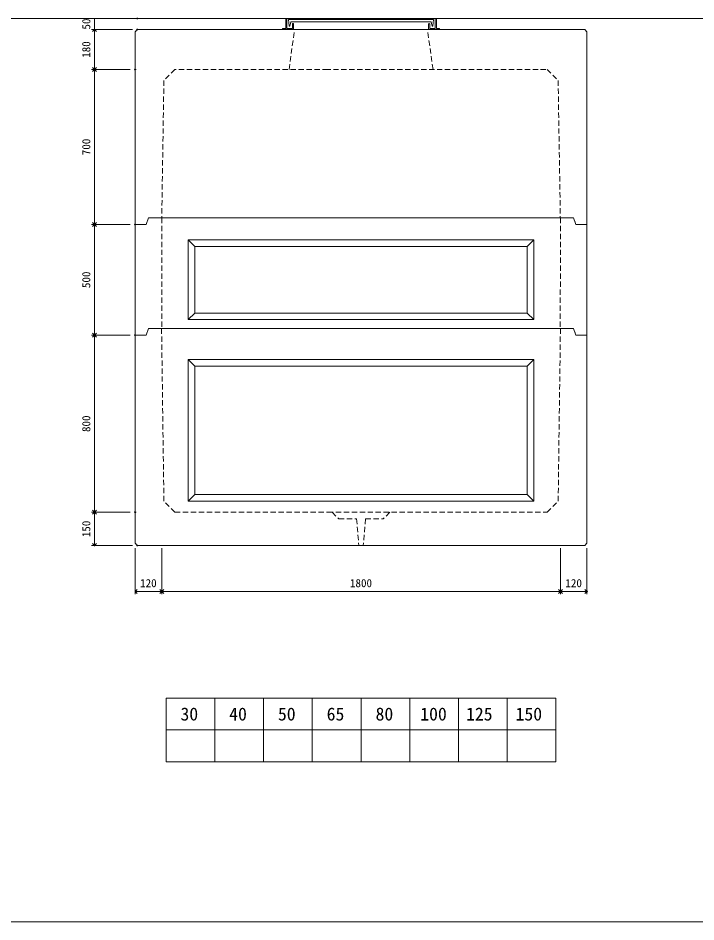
# Model space of a CAD drawing. Units: millimetres, scale not verified. Extents: x -9756 to 9756, y -4649 to 4648.
# Drawn here: x 3635 to 6696, y -3902 to 180 of the extents above; entities that cross this region are included whole.
import ezdxf
from ezdxf.enums import TextEntityAlignment as Align

# ---------------------------------------------------------------- set-up
doc = ezdxf.new("R2010")
doc.units = ezdxf.units.MM
doc.header["$LTSCALE"] = 20
doc.header["$PDMODE"] = 32
doc.header["$PDSIZE"] = 4
doc.linetypes.add('DASHED1', pattern=[1.8, 1.2, -0.6])
for name, color, linetype, lineweight in [('0-0_0', 7, 'DASHED1', 5), ('0-2_waku', 7, 'Continuous', 18), ('0-3_gaikei', 7, 'Continuous', 18), ('0-4_kakure', 7, 'DASHED1', 5), ('0-5_sunpou', 7, 'Continuous', 5), ('0-8_uchigawa', 6, 'Continuous', 18), ('0-A_futa', 3, 'Continuous', 18), ('0-B_GL', 4, 'Continuous', 18), ('0-D_文字１', 7, 'Continuous', 18)]:
    doc.layers.add(name, color=color, linetype=linetype, lineweight=lineweight)
doc.layers.add('0-1_Defpoints', color=7, linetype='Continuous')
doc.styles.add('ＭＳ ゴシック', font='')
doc.styles.get('ＭＳ ゴシック').set_extended_font_data('MS Gothic')

# ---------------------------------------------------------------- blocks, each defined once
blk = doc.blocks.new('_Open90')
at = {"layer": '0-5_sunpou'}
blk.add_line((0, 0), (-1, 0), dxfattribs=at)
blk.add_lwpolyline([(-0.5, 0.5), (0, 0), (-0.5, -0.5)], dxfattribs=at)
blk = doc.blocks.new('D102')
at = {"layer": '0-1_Defpoints'}
for p in [(10083.18, 3708.65), (9899.85, 3008.65), (10083.18, 3008.65)]:
    blk.add_point(p, dxfattribs=at)
at = {"layer": '0-5_sunpou'}
for p, q in [((10061.18, 3708.65), (9886.85, 3708.65)), ((9899.85, 3690.65), (9899.85, 3026.65)), ((10061.18, 3008.65), (9886.85, 3008.65))]:
    blk.add_line(p, q, dxfattribs=at)
at = {"layer": '0-5_sunpou', "xscale": 18, "yscale": 18}
for p, rotation in [((9899.85, 3708.65), 90), ((9899.85, 3008.65), 270)]:
    blk.add_blockref('_Open90', p, dxfattribs=dict(at, rotation=rotation))
at = {"layer": '0-5_sunpou', "style": 'ＭＳ ゴシック'}
blk.add_text('700', height=36.66, rotation=90, dxfattribs=at).set_placement((9891.85, 3321.15), align=Align.BOTTOM_LEFT)
blk = doc.blocks.new('D103')
at = {"layer": '0-1_Defpoints'}
for p in [(10083.18, 2508.65), (9899.85, 1708.65), (10083.18, 1708.65)]:
    blk.add_point(p, dxfattribs=at)
at = {"layer": '0-5_sunpou'}
for p, q in [((10061.18, 2508.65), (9886.85, 2508.65)), ((9899.85, 2490.65), (9899.85, 1726.65)), ((10061.18, 1708.65), (9886.85, 1708.65))]:
    blk.add_line(p, q, dxfattribs=at)
at = {"layer": '0-5_sunpou', "xscale": 18, "yscale": 18}
for p, rotation in [((9899.85, 2508.65), 90), ((9899.85, 1708.65), 270)]:
    blk.add_blockref('_Open90', p, dxfattribs=dict(at, rotation=rotation))
at = {"layer": '0-5_sunpou', "style": 'ＭＳ ゴシック'}
blk.add_text('800', height=36.66, rotation=90, dxfattribs=at).set_placement((9891.85, 2071.15), align=Align.BOTTOM_LEFT)
blk = doc.blocks.new('D104')
at = {"layer": '0-1_Defpoints'}
for p in [(10083.18, 1708.65), (9899.85, 1558.65), (10093.18, 1558.65)]:
    blk.add_point(p, dxfattribs=at)
at = {"layer": '0-5_sunpou'}
for p, q in [((10061.18, 1708.65), (9886.85, 1708.65)), ((9899.85, 1690.65), (9899.85, 1576.65)), ((10071.18, 1558.65), (9886.85, 1558.65))]:
    blk.add_line(p, q, dxfattribs=at)
at = {"layer": '0-5_sunpou', "xscale": 18, "yscale": 18}
for p, rotation in [((9899.85, 1708.65), 90), ((9899.85, 1558.65), 270)]:
    blk.add_blockref('_Open90', p, dxfattribs=dict(at, rotation=rotation))
at = {"layer": '0-5_sunpou', "style": 'ＭＳ ゴシック'}
blk.add_text('150', height=36.66, rotation=90, dxfattribs=at).set_placement((9891.85, 1596.15), align=Align.BOTTOM_LEFT)
blk = doc.blocks.new('D105')
at = {"layer": '0-1_Defpoints'}
for p in [(10083.18, 3008.65), (9899.85, 2508.65), (10083.18, 2508.65)]:
    blk.add_point(p, dxfattribs=at)
at = {"layer": '0-5_sunpou'}
for p, q in [((10061.18, 3008.65), (9886.85, 3008.65)), ((9899.85, 2990.65), (9899.85, 2526.65)), ((10061.18, 2508.65), (9886.85, 2508.65))]:
    blk.add_line(p, q, dxfattribs=at)
at = {"layer": '0-5_sunpou', "xscale": 18, "yscale": 18}
for p, rotation in [((9899.85, 3008.65), 90), ((9899.85, 2508.65), 270)]:
    blk.add_blockref('_Open90', p, dxfattribs=dict(at, rotation=rotation))
at = {"layer": '0-5_sunpou', "style": 'ＭＳ ゴシック'}
blk.add_text('500', height=36.66, rotation=90, dxfattribs=at).set_placement((9891.85, 2721.15), align=Align.BOTTOM_LEFT)
blk = doc.blocks.new('D107')
at = {"layer": '0-1_Defpoints'}
for p in [(10093.18, 3888.65), (9899.85, 3708.65), (10083.18, 3708.65)]:
    blk.add_point(p, dxfattribs=at)
at = {"layer": '0-5_sunpou'}
for p, q in [((10071.18, 3888.65), (9886.85, 3888.65)), ((9899.85, 3870.65), (9899.85, 3726.65)), ((10061.18, 3708.65), (9886.85, 3708.65))]:
    blk.add_line(p, q, dxfattribs=at)
at = {"layer": '0-5_sunpou', "xscale": 18, "yscale": 18}
for p, rotation in [((9899.85, 3888.65), 90), ((9899.85, 3708.65), 270)]:
    blk.add_blockref('_Open90', p, dxfattribs=dict(at, rotation=rotation))
at = {"layer": '0-5_sunpou', "style": 'ＭＳ ゴシック'}
blk.add_text('180', height=36.66, rotation=90, dxfattribs=at).set_placement((9891.85, 3761.15), align=Align.BOTTOM_LEFT)
blk = doc.blocks.new('_Open90_40')
at = {"layer": '0-5_sunpou'}
blk.add_line((0, 0), (-1, 0), dxfattribs=at)
blk.add_lwpolyline([(-0.5, 0.5), (0, 0), (-0.5, -0.5)], dxfattribs=at)
blk = doc.blocks.new('120')
at = {"layer": '0-5_sunpou'}
for p, q in [((-80, 163.97), (-80, -44.26)), ((40, 163.97), (40, -44.26)), ((40, 163.97), (40, -44.26)), ((-62, -31.26), (22, -31.26))]:
    blk.add_line(p, q, dxfattribs=at)
blk.add_point((40, -31.26), dxfattribs=at)
at = {"layer": '0-5_sunpou', "xscale": 18, "yscale": 18, "rotation": 180}
blk.add_blockref('_Open90_40', (-80, -31.26), dxfattribs=at)
at = {"layer": '0-5_sunpou', "xscale": 18, "yscale": 18}
blk.add_blockref('_Open90_40', (40, -31.26), dxfattribs=at)
at = {"layer": '0-5_sunpou', "style": 'ＭＳ ゴシック'}
blk.add_text('120', height=36.66, dxfattribs=at).set_placement((-57.5, -23.26), align=Align.BOTTOM_LEFT)
blk = doc.blocks.new('180')
at = {"layer": '0-5_sunpou'}
for p, q in [((450, 171.45), (450, -36.78)), ((450, 171.45), (450, -36.78)), ((-1332, -23.78), (432, -23.78))]:
    blk.add_line(p, q, dxfattribs=at)
blk.add_point((450, -23.78), dxfattribs=at)
at = {"layer": '0-5_sunpou', "xscale": 18, "yscale": 18, "rotation": 180}
blk.add_blockref('_Open90_40', (-1350, -23.78), dxfattribs=at)
at = {"layer": '0-5_sunpou', "xscale": 18, "yscale": 18}
blk.add_blockref('_Open90_40', (450, -23.78), dxfattribs=at)
at = {"layer": '0-5_sunpou', "style": 'ＭＳ ゴシック'}
blk.add_text('1800', height=36.66, dxfattribs=at).set_placement((-500, -15.78), align=Align.BOTTOM_LEFT)
blk = doc.blocks.new('120120')
at = {"layer": '0-5_sunpou'}
for p, q in [((40, 178.71), (40, -29.52)), ((-62, -16.52), (22, -16.52))]:
    blk.add_line(p, q, dxfattribs=at)
blk.add_point((40, -16.52), dxfattribs=at)
at = {"layer": '0-5_sunpou', "xscale": 18, "yscale": 18, "rotation": 180}
blk.add_blockref('_Open90_40', (-80, -16.52), dxfattribs=at)
at = {"layer": '0-5_sunpou', "xscale": 18, "yscale": 18}
blk.add_blockref('_Open90_40', (40, -16.52), dxfattribs=at)
at = {"layer": '0-5_sunpou', "style": 'ＭＳ ゴシック'}
blk.add_text('120', height=36.66, dxfattribs=at).set_placement((-57.5, -8.52), align=Align.BOTTOM_LEFT)
blk = doc.blocks.new('D131')
at = {"layer": '0-1_Defpoints'}
for p in [(10093.18, 3988.65), (9899.85, 3938.65), (10093.18, 3938.65)]:
    blk.add_point(p, dxfattribs=at)
at = {"layer": '0-5_sunpou'}
for p, q in [((10071.18, 3988.65), (9886.85, 3988.65)), ((9899.85, 3988.65), (9899.85, 3938.65)), ((10071.18, 3938.65), (9886.85, 3938.65))]:
    blk.add_line(p, q, dxfattribs=at)
at = {"layer": '0-5_sunpou', "style": 'ＭＳ ゴシック'}
blk.add_text('50', height=36.66, rotation=90, dxfattribs=at).set_placement((9891.85, 3938.65), align=Align.BOTTOM_LEFT)

msp = doc.modelspace()

# ---------------------------------------------------------------- linework, layer by layer
at = {"layer": '0-0_0'}
for p, q in [((5163.61, -2081.63), (5173.61, -2201.63)), ((5203.61, -2081.63), (5193.61, -2201.63)), ((5203.61, -2081.63), (5283.61, -2081.63)), ((5313.61, -2051.63), (5283.61, -2081.63))]:
    msp.add_line(p, q, dxfattribs=at)
msp.add_lwpolyline([(5053.61, -2051.63), (5083.61, -2081.63), (5163.61, -2081.63)], dxfattribs=at)
at = {"layer": '0-2_waku'}
for p, q in [((4303.61, -2890.63), (4303.61, -3178.63)), ((4303.61, -2890.63), (4303.61, -3178.63)), ((4303.61, -2890.63), (4303.61, -3178.63)), ((4303.61, -2890.63), (4303.61, -3178.63)), ((4303.61, -2890.63), (6063.61, -2890.63)), ((4523.61, -2890.63), (4523.61, -3178.63)), ((4743.61, -2890.63), (4743.61, -3178.63)), ((4743.61, -2890.63), (4743.61, -3178.63)), ((4963.61, -2890.63), (4963.61, -3178.63)), ((5183.61, -2890.63), (5183.61, -3178.63)), ((5403.61, -2890.63), (5403.61, -3178.63)), ((5623.61, -2890.63), (5623.61, -3178.63)), ((5843.61, -2890.63), (5843.61, -3178.63)), ((6063.61, -2890.63), (6063.61, -3178.63)), ((4303.61, -3034.63), (6063.61, -3034.63)), ((4303.61, -3178.63), (6063.61, -3178.63)), ((-2485.14, -3901.63), (5674.86, -3901.63)), ((-2485.14, -3901.63), (9754.86, -3901.63))]:
    msp.add_line(p, q, dxfattribs=at)
at = {"layer": '0-3_gaikei'}
for p, q in [((5888.61, 128.37), (6193.61, 128.37)), ((6193.61, 128.37), (6203.61, 118.37)), ((6203.61, -751.63), (6203.61, 118.37)), ((6143.61, -721.63), (6153.61, -751.63)), ((4213.61, -751.63), (4163.61, -751.63)), ((6148.61, -736.63), (6153.61, -751.63)), ((6203.61, -751.63), (6153.61, -751.63)), ((6203.61, -751.63), (6203.61, -1251.63)), ((6143.61, -1221.63), (6153.61, -1251.63)), ((4213.61, -1251.63), (4163.61, -1251.63)), ((6148.61, -1236.63), (6153.61, -1251.63)), ((6203.61, -1251.63), (6153.61, -1251.63)), ((6203.61, -2191.63), (6203.61, -1251.63)), ((4173.61, -2201.63), (6193.61, -2201.63)), ((6203.61, -2191.63), (6193.61, -2201.63))]:
    msp.add_line(p, q, dxfattribs=at)
for points in [[(5893.61, 128.37), (4173.61, 128.37), (4163.61, 118.37)], [(4163.61, 118.37), (4163.61, -751.63), (4163.61, -1251.63)], [(4213.61, -751.63), (4223.61, -721.63), (6143.61, -721.63)], [(4213.61, -1251.63), (4223.61, -1221.63), (6143.61, -1221.63)], [(4163.61, -1251.63), (4163.61, -2191.63), (4173.61, -2201.63)]]:
    msp.add_lwpolyline(points, dxfattribs=at)
at = {"layer": '0-4_kakure'}
for p, q in [((4858.61, -51.63), (4883.61, 128.37)), ((5508.61, -51.63), (5483.61, 128.37)), ((6018.61, -51.63), (5033.61, -51.63)), ((6023.61, -51.63), (6073.61, -101.63)), ((4293.61, -101.63), (4283.85, -721.63)), ((4293.61, -101.63), (4283.85, -721.63)), ((6073.61, -101.63), (6083.38, -721.63)), ((6073.61, -101.63), (6083.38, -721.63)), ((4283.61, -721.63), (4283.61, -1221.63)), ((6083.62, -721.63), (6083.31, -1221.63)), ((4293.61, -2001.63), (4283.21, -1221.63)), ((6073.61, -2001.63), (6083.81, -1221.63)), ((4343.61, -2051.63), (4293.61, -2001.63)), ((4343.61, -2051.63), (5033.61, -2051.63))]:
    msp.add_line(p, q, dxfattribs=at)
for points in [[(5033.61, -51.63), (4343.61, -51.63), (4293.61, -101.63)], [(5033.61, -2051.63), (6023.61, -2051.63), (6073.61, -2001.63)]]:
    msp.add_lwpolyline(points, dxfattribs=at)
at = {"layer": '0-8_uchigawa'}
for p, q in [((4403.61, -821.63), (5203.61, -821.63)), ((4403.61, -821.63), (4403.61, -1181.63)), ((4403.61, -821.63), (4433.61, -851.63)), ((4433.61, -851.63), (5203.61, -851.63)), ((4433.61, -851.63), (4433.61, -1151.63)), ((5203.61, -821.63), (5963.61, -821.63)), ((5203.61, -851.63), (5933.61, -851.63)), ((5933.61, -851.63), (5963.61, -821.63)), ((5933.61, -851.63), (5933.61, -1151.63)), ((5963.61, -821.63), (5963.61, -1181.63)), ((4403.61, -1181.63), (4433.61, -1151.63)), ((5963.61, -1181.63), (4403.61, -1181.63)), ((5933.61, -1151.63), (4433.61, -1151.63)), ((5933.61, -1151.63), (5963.61, -1181.63)), ((4403.61, -1361.63), (4403.61, -2001.63)), ((4403.61, -1361.63), (5963.61, -1361.63)), ((4403.61, -1361.63), (5963.61, -1361.63)), ((4403.61, -1361.63), (4433.61, -1391.63)), ((5963.61, -1361.63), (5933.61, -1391.63)), ((5963.61, -2001.63), (5963.61, -1361.63)), ((4433.61, -1391.63), (4433.61, -1971.63)), ((4433.61, -1391.63), (5933.61, -1391.63)), ((5933.61, -1971.63), (5933.61, -1391.63)), ((4403.61, -2001.63), (4433.61, -1971.63)), ((4433.61, -1971.63), (5933.61, -1971.63)), ((4444.11, -1971.63), (5183.61, -1971.63)), ((5183.61, -1971.63), (5923.11, -1971.63)), ((5963.61, -2001.63), (5933.61, -1971.63)), ((4403.61, -2001.63), (5963.61, -2001.63))]:
    msp.add_line(p, q, dxfattribs=at)
at = {"layer": '0-A_futa'}
for p, q in [((4843.61, 176.37), (4843.61, 133.37)), ((4845.61, 178.37), (4848.61, 178.37)), ((4848.61, 178.37), (4848.61, 133.37)), ((4856.42, 173.87), (5510.75, 173.87)), ((4856.42, 173.87), (4858.91, 143.87)), ((5510.75, 173.87), (5508.5, 143.87)), ((5518.61, 178.37), (5518.61, 133.37)), ((5518.61, 178.37), (5521.61, 178.37)), ((5523.61, 176.37), (5523.61, 133.37)), ((4828.61, 131.37), (4828.61, 130.37)), ((4830.61, 133.37), (4843.61, 133.37)), ((4878.61, 128.37), (4830.61, 128.37)), ((4848.61, 133.37), (4873.61, 133.37)), ((4858.91, 143.87), (4862.62, 143.87)), ((4866.94, 162.87), (4862.62, 143.87)), ((4866.94, 162.87), (5500.28, 162.87)), ((4873.61, 153.37), (4873.61, 133.37)), ((4875.61, 155.37), (4876.61, 155.37)), ((4878.61, 153.37), (4878.61, 128.37)), ((5488.61, 153.37), (5488.61, 128.37)), ((5488.61, 128.37), (5536.61, 128.37)), ((5491.61, 155.37), (5490.61, 155.37)), ((5493.61, 153.37), (5493.61, 133.37)), ((5518.61, 133.37), (5493.61, 133.37)), ((5500.28, 162.87), (5504.6, 143.87)), ((5508.5, 143.87), (5504.6, 143.87)), ((5536.61, 133.37), (5523.61, 133.37)), ((5538.61, 131.37), (5538.61, 130.37))]:
    msp.add_line(p, q, dxfattribs=at)
for centre, start, end in [((4845.61, 176.37), 90, 180), ((5521.61, 176.37), 0, 90), ((4830.61, 131.37), 90, 180), ((4830.61, 130.37), 180, 270), ((4875.61, 153.37), 90, 180), ((4876.61, 153.37), 0, 90), ((5490.61, 153.37), 90, 180), ((5491.61, 153.37), 0, 90), ((5536.61, 131.37), 0, 90), ((5536.61, 130.37), 270, 0)]:
    msp.add_arc(centre, 2, start, end, dxfattribs=at)
at = {"layer": '0-B_GL'}
msp.add_line((-2484.23, 178.37), (9755.77, 178.37), dxfattribs=at)

# ---------------------------------------------------------------- block references
at = {"layer": '0-5_sunpou'}
for name, p in [('D131', (-5919.57, -3810.29)), ('D107', (-5919.57, -3760.29)), ('D102', (-5919.57, -3760.29)), ('D105', (-5919.57, -3760.29)), ('D103', (-5919.57, -3760.29)), ('D104', (-5919.57, -3760.29)), ('120', (4243.61, -2377.6)), ('180', (5633.61, -2385.08)), ('120120', (6163.61, -2392.34))]:
    msp.add_blockref(name, p, dxfattribs=at)

# ---------------------------------------------------------------- texts
at = {"layer": '0-D_文字１', "style": 'ＭＳ ゴシック'}
for s, p in [('30', (4368.48, -3009.55)), ('40', (4588.48, -3009.55)), ('50', (4808.48, -3009.55)), ('65', (5028.48, -3009.55)), ('80', (5249.3, -3009.55)), ('100', (5451.04, -3009.55)), ('125', (5657.82, -3009.55)), ('150', (5881.35, -3009.55))]:
    msp.add_text(s, height=58.65, dxfattribs=at).set_placement(p, align=Align.BOTTOM_LEFT)

doc.saveas('drawing.dxf')
